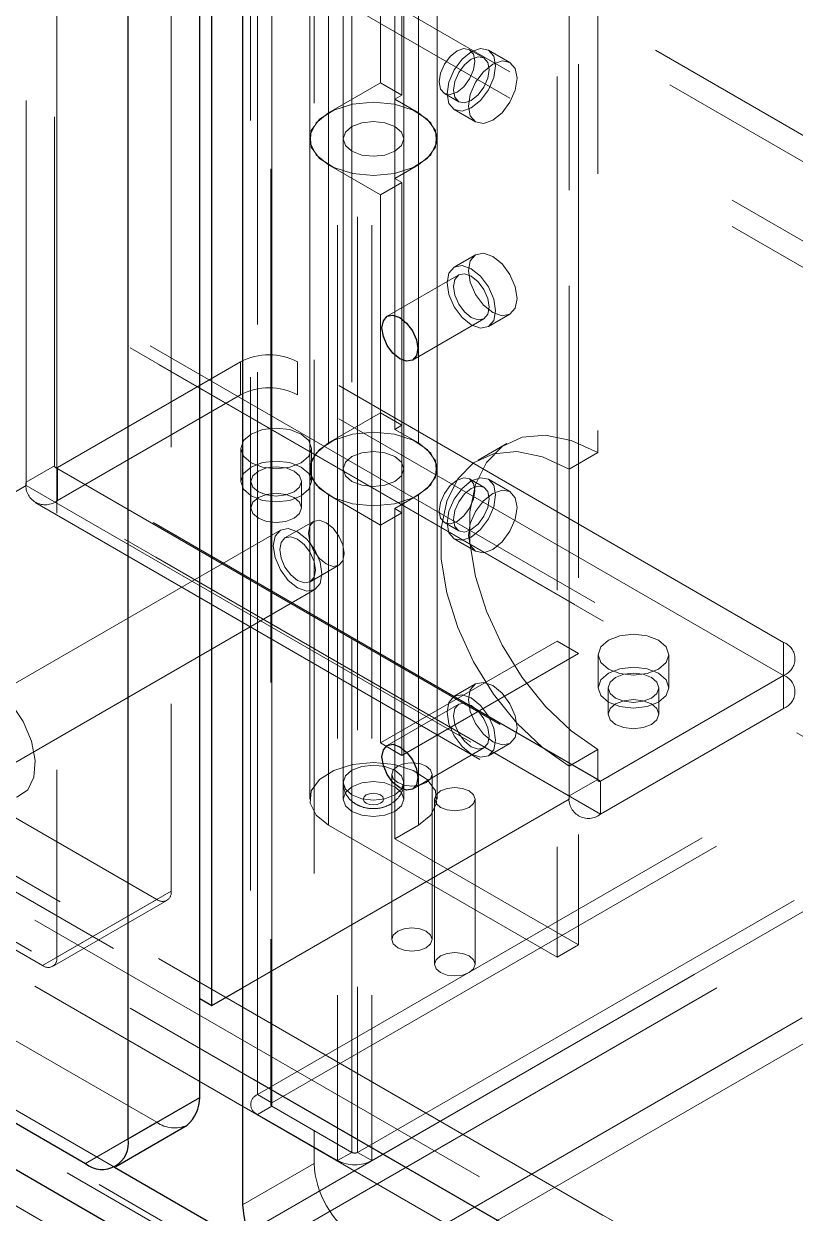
# Model space of a CAD drawing. Header units: millimetres. Extents: x 108 to 5832, y 144 to 4056.
# Drawn here: x 4662.2 to 4700.3, y 2851.5 to 2910.4 of the extents above; entities that cross this region are included whole.
import ezdxf

# ---------------------------------------------------------------- set-up
doc = ezdxf.new("R2010")
doc.units = ezdxf.units.MM
doc.header["$LTSCALE"] = 20
doc.linetypes.add('HIDDEN', pattern=[1.905, 1.27, -0.635])

msp = doc.modelspace()

# ---------------------------------------------------------------- linework, layer by layer
at = {"color": 1, "linetype": 'HIDDEN', "lineweight": 18}
for p, q in [((5316.36, 2519.707), (4135.492, 3201.407)), ((5317.36, 2519.806), (4136.492, 3201.506)), ((5317.774, 2518.89), (4136.906, 3200.591)), ((5290.904, 2505.011), (4110.036, 3186.712)), ((5289.49, 2502.562), (4108.622, 3184.263)), ((5317.774, 2489.495), (4136.906, 3171.195)), ((5316.36, 2487.045), (4135.492, 3168.746)), ((5344.644, 2472.35), (4180.747, 3144.254)), ((5344.644, 2469.084), (4180.747, 3140.987)), ((4363.463, 3099.536), (5280.156, 2570.341)), ((4364.17, 3097.822), (5280.156, 2569.034)), ((5280.156, 2565.115), (4364.17, 3093.902)), ((5280.156, 2563.808), (4363.463, 3093.004)), ((5214.254, 2536.051), (4302.793, 3062.226)), ((4302.935, 3062.471), (5214.395, 2536.296)), ((4673.742, 2857.39), (4673.742, 2979.871)), ((4674.39, 2979.381), (4674.39, 2856.9)), ((4674.449, 2856.982), (4674.449, 2979.463)), ((4674.449, 2979.299), (4674.449, 2856.818)), ((4678.408, 2854.532), (4678.408, 2977.014)), ((4678.691, 2977.014), (4678.691, 2854.532)), ((4677.701, 2976.605), (4677.701, 2854.124)), ((4679.398, 2976.605), (4679.398, 2854.124)), ((4676.535, 2969.931), (4676.535, 2853.982)), ((4673.39, 2969.081), (4673.39, 2856.9)), ((4673.742, 2969.333), (4673.742, 2856.41)), ((4496.222, 2955.624), (4668.756, 2856.022)), ((4491.245, 2955.069), (4666.663, 2853.802)), ((4677.969, 2952.844), (4677.969, 2872.823)), ((4680.969, 2872.823), (4680.969, 2952.844)), ((4668.756, 2847.857), (4496.222, 2947.459)), ((4689.616, 2946.456), (4689.616, 2864.802)), ((4688.555, 2945.844), (4688.555, 2864.19)), ((4662.286, 2944.673), (4662.286, 2887.516)), ((4663.701, 2943.857), (4663.701, 2888.495)), ((4662.286, 2943.04), (4662.286, 2887.679)), ((4689.156, 2872.004), (4689.156, 2929.162)), ((4690.571, 2928.345), (4690.571, 2889.151)), ((4689.156, 2927.529), (4689.156, 2888.335)), ((4676.319, 2920.999), (4676.319, 2904.668)), ((4677.969, 2920.999), (4677.969, 2904.668)), ((4680.969, 2904.668), (4680.969, 2920.999)), ((4682.619, 2904.668), (4682.619, 2920.999)), ((4677.242, 2903.383), (4677.242, 2919.713)), ((4681.697, 2919.713), (4681.697, 2903.383)), ((4680.53, 2902.709), (4680.53, 2919.04)), ((4680.883, 2918.836), (4680.883, 2906.832)), ((4679.823, 2918.223), (4679.823, 2907.444)), ((4669.464, 2914.812), (4669.464, 2867.453)), ((4663.807, 2911.547), (4663.807, 2864.187)), ((4684.938, 2908.669), (4684.231, 2909.077)), ((4686.223, 2908.447), (4685.163, 2909.059)), ((4679.823, 2907.444), (4677.242, 2905.954)), ((4679.823, 2907.444), (4680.883, 2906.832)), ((4680.883, 2906.832), (4680.53, 2906.628)), ((4680.53, 2906.628), (4681.696, 2905.954)), ((4682.981, 2906.912), (4683.688, 2906.504)), ((4683.463, 2906.114), (4684.523, 2905.502)), ((4677.242, 2905.954), (4677.242, 2889.624)), ((4681.696, 2889.624), (4681.696, 2905.954)), ((4676.319, 2904.668), (4676.319, 2888.338)), ((4677.969, 2904.668), (4677.969, 2888.338)), ((4680.969, 2888.338), (4680.969, 2904.668)), ((4682.619, 2888.338), (4682.619, 2904.668)), ((4679.823, 2901.893), (4677.242, 2903.383)), ((4680.53, 2902.709), (4681.697, 2903.383)), ((4679.823, 2901.893), (4680.883, 2902.505)), ((4680.883, 2902.505), (4680.53, 2902.709)), ((4680.53, 2902.709), (4680.53, 2890.297)), ((4680.883, 2886.174), (4680.883, 2902.505)), ((4679.823, 2885.562), (4679.823, 2901.893)), ((4684.524, 2898.936), (4683.463, 2898.323)), ((4683.688, 2897.933), (4680.152, 2895.892)), ((4681.402, 2893.727), (4684.938, 2895.768)), ((4685.163, 2895.379), (4686.223, 2895.991)), ((4663.842, 2888.414), (4672.893, 2893.639)), ((4672.893, 2893.639), (4672.893, 2892.006)), ((4699.763, 2879.76), (4675.721, 2893.639)), ((4675.721, 2892.005), (4675.721, 2893.639)), ((4663.842, 2886.78), (4672.893, 2892.006)), ((4699.763, 2878.127), (4675.721, 2892.005)), ((4677.242, 2889.624), (4679.823, 2891.113)), ((4679.823, 2891.113), (4680.883, 2890.501)), ((4680.53, 2890.297), (4680.883, 2890.501)), ((4680.53, 2890.297), (4681.696, 2889.624)), ((4686.071, 2889.597), (4684.657, 2888.78)), ((4672.911, 2889.352), (4672.911, 2887.719)), ((4676.411, 2887.719), (4676.411, 2889.352)), ((4689.156, 2888.335), (4690.571, 2889.151)), ((4663.701, 2888.495), (4662.286, 2887.679)), ((4690.571, 2872.983), (4663.701, 2888.495)), ((4663.742, 2888.404), (4690.612, 2872.892)), ((4690.712, 2872.902), (4663.842, 2888.414)), ((4663.842, 2886.78), (4663.842, 2888.414)), ((4673.742, 2857.39), (4728.33, 2888.903)), ((4674.449, 2856.982), (4729.037, 2888.495)), ((4676.319, 2888.338), (4676.319, 2872.007)), ((4677.969, 2888.338), (4677.969, 2872.007)), ((4680.969, 2872.007), (4680.969, 2888.338)), ((4682.619, 2872.007), (4682.619, 2888.338)), ((4684.938, 2887.439), (4684.231, 2887.847)), ((4686.223, 2887.217), (4685.163, 2887.829)), ((4644.609, 2877.31), (4662.286, 2887.516)), ((4689.156, 2872.167), (4662.286, 2887.679)), ((4662.286, 2887.516), (4689.156, 2872.004)), ((4673.411, 2887.719), (4673.411, 2886.413)), ((4675.911, 2886.413), (4675.911, 2887.719)), ((4662.742, 2886.672), (4689.612, 2871.16)), ((4690.712, 2871.269), (4663.842, 2886.78)), ((4677.242, 2870.721), (4677.242, 2887.052)), ((4677.242, 2887.052), (4679.823, 2885.562)), ((4681.697, 2887.052), (4680.53, 2886.378)), ((4681.697, 2887.052), (4681.697, 2870.721)), ((4733.28, 2886.046), (4678.691, 2854.532)), ((4679.823, 2885.562), (4680.883, 2886.174)), ((4680.53, 2886.378), (4680.883, 2886.174)), ((4680.53, 2870.047), (4680.53, 2886.378)), ((4680.883, 2886.174), (4680.883, 2874.17)), ((4676.511, 2885.741), (4675.096, 2884.925)), ((4733.987, 2885.638), (4679.398, 2854.124)), ((4679.823, 2885.562), (4679.823, 2874.783)), ((4682.981, 2885.682), (4683.688, 2885.274)), ((4674.871, 2885.315), (4659.598, 2876.497)), ((4683.463, 2884.884), (4684.523, 2884.272)), ((4676.346, 2882.76), (4677.761, 2883.576)), ((4661.298, 2873.553), (4676.571, 2882.37)), ((4728.33, 2882.371), (4674.166, 2851.102)), ((4729.462, 2881.718), (4675.297, 2850.449)), ((4678.691, 2848.49), (4732.856, 2879.758)), ((4679.823, 2874.783), (4688.555, 2879.824)), ((4688.555, 2879.824), (4689.616, 2879.212)), ((4699.763, 2879.76), (4699.763, 2878.127)), ((4668.756, 2867.045), (4647.543, 2879.291)), ((4679.823, 2847.837), (4733.987, 2879.105)), ((4680.883, 2874.17), (4689.616, 2879.212)), ((4690.588, 2879.147), (4690.588, 2877.514)), ((4694.088, 2877.514), (4694.088, 2879.147)), ((4690.712, 2872.902), (4699.763, 2878.127)), ((4699.763, 2876.494), (4699.763, 2878.127)), ((4644.609, 2877.31), (4670.878, 2862.146)), ((4684.524, 2877.705), (4683.463, 2877.093)), ((4691.088, 2877.514), (4691.088, 2876.208)), ((4693.588, 2876.208), (4693.588, 2877.514)), ((4683.688, 2876.703), (4680.152, 2874.662)), ((4663.1, 2863.779), (4641.886, 2876.025)), ((4690.712, 2871.269), (4699.763, 2876.494)), ((4680.883, 2874.17), (4679.823, 2874.783)), ((4681.402, 2872.497), (4684.938, 2874.538)), ((4685.163, 2874.149), (4686.223, 2874.761)), ((4690.571, 2874.453), (4689.156, 2873.637)), ((4690.571, 2874.453), (4690.571, 2872.983)), ((4680.378, 2873.228), (4680.378, 2865.063)), ((4682.378, 2865.063), (4682.378, 2873.228)), ((4689.156, 2873.637), (4689.156, 2872.167)), ((4689.156, 2872.167), (4690.571, 2872.983)), ((4690.712, 2872.902), (4690.712, 2871.269)), ((4672.999, 2862.676), (4689.156, 2872.004)), ((4682.5, 2872.004), (4682.5, 2863.838)), ((4684.5, 2863.838), (4684.5, 2872.004)), ((4688.555, 2864.19), (4677.242, 2870.721)), ((4680.53, 2870.047), (4681.697, 2870.721)), ((4689.616, 2864.802), (4680.53, 2870.047)), ((4663.807, 2864.187), (4669.464, 2867.453)), ((4668.756, 2867.045), (4663.1, 2863.779)), ((4663.599, 2863.73), (4669.256, 2866.995)), ((4688.555, 2864.19), (4689.616, 2864.802)), ((4674.449, 2856.982), (4673.742, 2857.39)), ((4674.449, 2856.818), (4673.742, 2856.41)), ((4674.449, 2856.818), (4678.408, 2854.532)), ((4668.756, 2856.022), (4665.221, 2853.981)), ((4673.742, 2856.41), (4677.701, 2854.124)), ((4678.408, 2854.532), (4677.701, 2854.124)), ((4678.691, 2854.532), (4679.398, 2854.124)), ((4676.535, 2853.982), (4672.999, 2851.941))]:
    msp.add_line(p, q, dxfattribs=at)
at = {"color": 7, "linetype": 'Continuous', "lineweight": 25}
for p, q in [((4300.955, 3061.981), (5213.123, 2535.398)), ((4670.878, 2857.247), (4670.878, 2973.196)), ((4667.342, 2855.206), (4667.342, 2971.155)), ((4672.999, 2967.89), (4672.999, 2851.941)), ((4492.687, 2953.583), (4665.221, 2853.981)), ((4671.479, 2861.799), (4671.479, 2918.957)), ((4671.479, 2861.799), (4672.999, 2862.676)), ((4670.878, 2862.146), (4671.479, 2861.799)), ((4667.342, 2855.206), (4670.878, 2857.247)), ((4666.721, 2853.833), (4670.256, 2855.874))]:
    msp.add_line(p, q, dxfattribs=at)
at = {"color": 8, "linetype": 'Continuous', "lineweight": 25}
msp.add_line((4666.663, 2853.802), (4673.678, 2849.752), dxfattribs=at)
at = {"color": 1, "linetype": 'HIDDEN', "lineweight": 18, "flags": 128}
for points in [[(4683.606, 2909.016), (4683.267, 2908.743), (4682.981, 2908.356), (4682.789, 2907.914), (4682.722, 2907.485), (4682.789, 2907.133), (4682.981, 2906.912), (4683.267, 2906.857), (4683.606, 2906.974), (4683.944, 2907.247), (4684.231, 2907.634), (4684.422, 2908.076), (4684.49, 2908.505), (4684.422, 2908.857), (4684.231, 2909.077), (4683.944, 2909.133), (4683.606, 2909.016)], [(4683.111, 2906.893), (4683.202, 2907.477), (4683.463, 2908.078), (4683.853, 2908.604), (4684.313, 2908.975), (4684.773, 2909.135), (4685.163, 2909.059), (4685.423, 2908.759), (4685.515, 2908.281), (4685.423, 2907.697), (4685.163, 2907.096), (4684.773, 2906.57), (4684.313, 2906.199), (4683.853, 2906.039), (4683.463, 2906.114), (4683.202, 2906.414), (4683.111, 2906.893)], [(4684.313, 2908.607), (4683.974, 2908.334), (4683.688, 2907.948), (4683.496, 2907.506), (4683.429, 2907.076), (4683.496, 2906.725), (4683.688, 2906.504), (4683.974, 2906.448), (4684.313, 2906.566), (4684.651, 2906.839), (4684.938, 2907.226), (4685.129, 2907.668), (4685.197, 2908.097), (4685.129, 2908.449), (4684.938, 2908.669), (4684.651, 2908.725), (4684.313, 2908.607)], [(4684.171, 2906.28), (4684.263, 2906.864), (4684.523, 2907.465), (4684.913, 2907.991), (4685.373, 2908.363), (4685.833, 2908.522), (4686.223, 2908.447), (4686.484, 2908.147), (4686.575, 2907.668), (4686.484, 2907.084), (4686.223, 2906.484), (4685.833, 2905.958), (4685.373, 2905.586), (4684.913, 2905.426), (4684.523, 2905.502), (4684.263, 2905.802), (4684.171, 2906.28)], [(4681.697, 2903.383), (4682.307, 2903.879), (4682.599, 2904.465), (4682.54, 2905.073), (4682.136, 2905.636), (4681.433, 2906.09), (4680.509, 2906.385), (4679.469, 2906.487), (4678.429, 2906.385), (4677.505, 2906.09), (4676.802, 2905.636), (4676.398, 2905.073), (4676.339, 2904.465), (4676.631, 2903.879), (4677.242, 2903.383)], [(4681.696, 2905.954), (4682.307, 2905.457), (4682.599, 2904.872), (4682.54, 2904.264), (4682.136, 2903.701), (4681.433, 2903.247), (4680.509, 2902.952), (4679.469, 2902.85), (4678.429, 2902.952), (4677.505, 2903.247), (4676.802, 2903.701), (4676.398, 2904.264), (4676.339, 2904.872), (4676.631, 2905.457), (4677.242, 2905.954)], [(4678.408, 2905.281), (4678.895, 2905.468), (4679.469, 2905.534), (4680.043, 2905.468), (4680.53, 2905.281), (4680.855, 2905), (4680.969, 2904.668), (4680.855, 2904.337), (4680.53, 2904.056), (4680.043, 2903.868), (4679.469, 2903.803), (4678.895, 2903.868), (4678.408, 2904.056), (4678.083, 2904.337), (4677.969, 2904.668), (4678.083, 2905), (4678.408, 2905.281)], [(4680.53, 2905.281), (4680.043, 2905.468), (4679.469, 2905.534), (4678.895, 2905.468), (4678.408, 2905.281), (4678.083, 2905), (4677.969, 2904.668), (4678.083, 2904.337), (4678.408, 2904.056), (4678.895, 2903.868), (4679.469, 2903.803), (4680.043, 2903.868), (4680.53, 2904.056), (4680.855, 2904.337), (4680.969, 2904.668), (4680.855, 2905), (4680.53, 2905.281)], [(4686.575, 2896.769), (4686.484, 2897.353), (4686.223, 2897.954), (4685.833, 2898.48), (4685.373, 2898.851), (4684.913, 2899.011), (4684.523, 2898.935), (4684.263, 2898.636), (4684.171, 2898.157), (4684.263, 2897.573), (4684.523, 2896.972), (4684.913, 2896.446), (4685.373, 2896.075), (4685.833, 2895.915), (4686.223, 2895.991), (4686.484, 2896.291), (4686.575, 2896.769)], [(4685.515, 2896.157), (4685.423, 2896.741), (4685.163, 2897.342), (4684.773, 2897.868), (4684.313, 2898.239), (4683.853, 2898.399), (4683.463, 2898.323), (4683.202, 2898.023), (4683.111, 2897.545), (4683.202, 2896.961), (4683.463, 2896.36), (4683.853, 2895.834), (4684.313, 2895.463), (4684.773, 2895.303), (4685.163, 2895.379), (4685.423, 2895.679), (4685.515, 2896.157)], [(4683.429, 2897.361), (4683.496, 2897.713), (4683.688, 2897.933), (4683.975, 2897.989), (4684.313, 2897.872), (4684.651, 2897.599), (4684.938, 2897.212), (4685.129, 2896.77), (4685.197, 2896.341), (4685.129, 2895.989), (4684.938, 2895.768), (4684.651, 2895.713), (4684.313, 2895.83), (4683.975, 2896.103), (4683.688, 2896.49), (4683.496, 2896.932), (4683.429, 2897.361)], [(4675.898, 2888.638), (4676.278, 2888.966), (4676.411, 2889.352), (4676.278, 2889.739), (4675.898, 2890.067), (4675.33, 2890.286), (4674.661, 2890.363), (4673.991, 2890.286), (4673.423, 2890.067), (4673.044, 2889.739), (4672.911, 2889.352), (4673.044, 2888.966), (4673.423, 2888.638), (4673.991, 2888.419), (4674.661, 2888.342), (4675.33, 2888.419), (4675.898, 2888.638)], [(4677.242, 2887.052), (4676.631, 2887.549), (4676.339, 2888.134), (4676.398, 2888.742), (4676.802, 2889.305), (4677.505, 2889.759), (4678.429, 2890.054), (4679.469, 2890.156), (4680.509, 2890.054), (4681.433, 2889.759), (4682.136, 2889.305), (4682.54, 2888.742), (4682.599, 2888.134), (4682.307, 2887.549), (4681.697, 2887.052)], [(4677.242, 2889.624), (4676.631, 2889.127), (4676.339, 2888.541), (4676.398, 2887.933), (4676.802, 2887.37), (4677.505, 2886.916), (4678.429, 2886.621), (4679.469, 2886.519), (4680.509, 2886.621), (4681.433, 2886.916), (4682.136, 2887.37), (4682.54, 2887.933), (4682.599, 2888.541), (4682.307, 2889.127), (4681.696, 2889.624)], [(4690.571, 2874.453), (4689.248, 2875.378), (4687.982, 2876.583), (4686.83, 2878.016), (4685.841, 2879.615), (4685.059, 2881.309), (4684.518, 2883.025), (4684.242, 2884.688), (4684.242, 2886.224), (4684.518, 2887.567), (4685.059, 2888.658), (4685.841, 2889.45), (4686.83, 2889.907), (4687.982, 2890.01), (4689.248, 2889.754), (4690.571, 2889.151)], [(4678.408, 2888.95), (4678.083, 2888.669), (4677.969, 2888.338), (4678.083, 2888.006), (4678.408, 2887.725), (4678.895, 2887.538), (4679.469, 2887.472), (4680.043, 2887.538), (4680.53, 2887.725), (4680.855, 2888.006), (4680.969, 2888.338), (4680.855, 2888.669), (4680.53, 2888.95), (4680.043, 2889.138), (4679.469, 2889.204), (4678.895, 2889.138), (4678.408, 2888.95)], [(4680.53, 2888.95), (4680.855, 2888.669), (4680.969, 2888.338), (4680.855, 2888.006), (4680.53, 2887.725), (4680.043, 2887.538), (4679.469, 2887.472), (4678.895, 2887.538), (4678.408, 2887.725), (4678.083, 2888.006), (4677.969, 2888.338), (4678.083, 2888.669), (4678.408, 2888.95), (4678.895, 2889.138), (4679.469, 2889.204), (4680.043, 2889.138), (4680.53, 2888.95)], [(4689.156, 2888.335), (4687.833, 2888.938), (4686.568, 2889.194), (4685.416, 2889.09), (4684.427, 2888.633), (4683.645, 2887.842), (4683.104, 2886.751), (4682.827, 2885.408), (4682.827, 2883.871), (4683.104, 2882.209), (4683.645, 2880.493), (4684.427, 2878.799), (4685.416, 2877.2), (4686.568, 2875.766), (4687.833, 2874.561), (4689.156, 2873.637)], [(4675.898, 2887.005), (4676.278, 2887.333), (4676.411, 2887.719), (4676.278, 2888.106), (4675.898, 2888.434), (4675.33, 2888.653), (4674.661, 2888.73), (4673.991, 2888.653), (4673.423, 2888.434), (4673.044, 2888.106), (4672.911, 2887.719), (4673.044, 2887.333), (4673.423, 2887.005), (4673.991, 2886.786), (4674.661, 2886.709), (4675.33, 2886.786), (4675.898, 2887.005)], [(4673.777, 2888.23), (4673.506, 2887.995), (4673.411, 2887.719), (4673.506, 2887.443), (4673.777, 2887.209), (4674.182, 2887.053), (4674.661, 2886.998), (4675.139, 2887.053), (4675.545, 2887.209), (4675.816, 2887.443), (4675.911, 2887.719), (4675.816, 2887.995), (4675.545, 2888.23), (4675.139, 2888.386), (4674.661, 2888.441), (4674.182, 2888.386), (4673.777, 2888.23)], [(4683.606, 2887.785), (4683.267, 2887.513), (4682.981, 2887.126), (4682.789, 2886.684), (4682.722, 2886.255), (4682.789, 2885.903), (4682.981, 2885.682), (4683.267, 2885.627), (4683.606, 2885.744), (4683.944, 2886.017), (4684.231, 2886.404), (4684.422, 2886.846), (4684.49, 2887.275), (4684.422, 2887.627), (4684.231, 2887.847), (4683.944, 2887.903), (4683.606, 2887.785)], [(4683.111, 2885.663), (4683.202, 2886.247), (4683.463, 2886.848), (4683.853, 2887.374), (4684.313, 2887.745), (4684.773, 2887.905), (4685.163, 2887.829), (4685.423, 2887.529), (4685.515, 2887.051), (4685.423, 2886.467), (4685.163, 2885.866), (4684.773, 2885.34), (4684.313, 2884.969), (4683.853, 2884.809), (4683.463, 2884.884), (4683.202, 2885.184), (4683.111, 2885.663)], [(4684.313, 2887.377), (4683.974, 2887.104), (4683.688, 2886.718), (4683.496, 2886.276), (4683.429, 2885.846), (4683.496, 2885.495), (4683.688, 2885.274), (4683.974, 2885.218), (4684.313, 2885.336), (4684.651, 2885.609), (4684.938, 2885.996), (4685.129, 2886.437), (4685.197, 2886.867), (4685.129, 2887.219), (4684.938, 2887.439), (4684.651, 2887.495), (4684.313, 2887.377)], [(4684.171, 2885.05), (4684.263, 2885.634), (4684.523, 2886.235), (4684.913, 2886.761), (4685.373, 2887.132), (4685.833, 2887.292), (4686.223, 2887.217), (4686.484, 2886.917), (4686.575, 2886.438), (4686.484, 2885.854), (4686.223, 2885.253), (4685.833, 2884.727), (4685.373, 2884.356), (4684.913, 2884.196), (4684.523, 2884.272), (4684.263, 2884.572), (4684.171, 2885.05)], [(4673.777, 2886.923), (4673.506, 2886.689), (4673.411, 2886.413), (4673.506, 2886.137), (4673.777, 2885.903), (4674.182, 2885.746), (4674.661, 2885.691), (4675.139, 2885.746), (4675.545, 2885.903), (4675.816, 2886.137), (4675.911, 2886.413), (4675.816, 2886.689), (4675.545, 2886.923), (4675.139, 2887.08), (4674.661, 2887.135), (4674.182, 2887.08), (4673.777, 2886.923)], [(4676.252, 2885.169), (4676.319, 2885.521), (4676.511, 2885.741), (4676.797, 2885.797), (4677.136, 2885.679), (4677.474, 2885.406), (4677.761, 2885.02), (4677.952, 2884.578), (4678.02, 2884.148), (4677.952, 2883.797), (4677.761, 2883.576), (4677.474, 2883.521), (4677.136, 2883.638), (4676.797, 2883.911), (4676.511, 2884.298), (4676.319, 2884.74), (4676.252, 2885.169)], [(4675.721, 2882.454), (4676.181, 2882.294), (4676.571, 2882.37), (4676.832, 2882.67), (4676.924, 2883.148), (4676.832, 2883.732), (4676.571, 2884.333), (4676.181, 2884.859), (4675.721, 2885.23), (4675.261, 2885.39), (4674.871, 2885.315), (4674.611, 2885.015), (4674.519, 2884.536), (4674.611, 2883.952), (4674.871, 2883.351), (4675.261, 2882.825), (4675.721, 2882.454)], [(4676.605, 2883.332), (4676.538, 2883.762), (4676.346, 2884.203), (4676.06, 2884.59), (4675.721, 2884.863), (4675.383, 2884.981), (4675.096, 2884.925), (4674.905, 2884.704), (4674.838, 2884.353), (4674.905, 2883.923), (4675.096, 2883.481), (4675.383, 2883.095), (4675.721, 2882.822), (4676.06, 2882.704), (4676.346, 2882.76), (4676.538, 2882.98), (4676.605, 2883.332)], [(4693.576, 2878.433), (4693.955, 2878.761), (4694.088, 2879.147), (4693.955, 2879.534), (4693.576, 2879.862), (4693.008, 2880.081), (4692.338, 2880.158), (4691.669, 2880.081), (4691.101, 2879.862), (4690.722, 2879.534), (4690.588, 2879.147), (4690.722, 2878.761), (4691.101, 2878.433), (4691.669, 2878.214), (4692.338, 2878.137), (4693.008, 2878.214), (4693.576, 2878.433)], [(4693.576, 2876.8), (4693.955, 2877.128), (4694.088, 2877.514), (4693.955, 2877.901), (4693.576, 2878.229), (4693.008, 2878.448), (4692.338, 2878.525), (4691.669, 2878.448), (4691.101, 2878.229), (4690.722, 2877.901), (4690.588, 2877.514), (4690.722, 2877.128), (4691.101, 2876.8), (4691.669, 2876.581), (4692.338, 2876.504), (4693.008, 2876.581), (4693.576, 2876.8)], [(4660.448, 2872.371), (4661.194, 2872.084), (4661.859, 2872.116), (4662.372, 2872.463), (4662.676, 2873.088), (4662.738, 2873.922), (4662.552, 2874.876), (4662.139, 2875.846), (4661.542, 2876.728), (4660.826, 2877.424), (4660.07, 2877.861), (4659.354, 2877.99), (4658.757, 2877.799), (4658.343, 2877.306), (4658.158, 2876.566), (4658.22, 2875.66), (4658.524, 2874.684), (4659.036, 2873.746), (4659.702, 2872.946), (4660.448, 2872.371)], [(4686.575, 2875.539), (4686.484, 2876.123), (4686.223, 2876.724), (4685.833, 2877.25), (4685.373, 2877.621), (4684.913, 2877.781), (4684.523, 2877.705), (4684.263, 2877.406), (4684.171, 2876.927), (4684.263, 2876.343), (4684.523, 2875.742), (4684.913, 2875.216), (4685.373, 2874.845), (4685.833, 2874.685), (4686.223, 2874.761), (4686.484, 2875.061), (4686.575, 2875.539)], [(4691.455, 2878.024), (4691.184, 2877.79), (4691.088, 2877.514), (4691.184, 2877.238), (4691.455, 2877.004), (4691.86, 2876.848), (4692.338, 2876.793), (4692.817, 2876.848), (4693.222, 2877.004), (4693.493, 2877.238), (4693.588, 2877.514), (4693.493, 2877.79), (4693.222, 2878.024), (4692.817, 2878.181), (4692.338, 2878.236), (4691.86, 2878.181), (4691.455, 2878.024)], [(4685.515, 2874.927), (4685.423, 2875.511), (4685.163, 2876.112), (4684.773, 2876.638), (4684.313, 2877.009), (4683.853, 2877.169), (4683.463, 2877.093), (4683.202, 2876.793), (4683.111, 2876.315), (4683.202, 2875.731), (4683.463, 2875.13), (4683.853, 2874.604), (4684.313, 2874.233), (4684.773, 2874.073), (4685.163, 2874.149), (4685.423, 2874.449), (4685.515, 2874.927)], [(4683.429, 2876.131), (4683.496, 2876.483), (4683.688, 2876.703), (4683.975, 2876.759), (4684.313, 2876.642), (4684.651, 2876.369), (4684.938, 2875.982), (4685.129, 2875.54), (4685.197, 2875.111), (4685.129, 2874.759), (4684.938, 2874.538), (4684.651, 2874.483), (4684.313, 2874.6), (4683.975, 2874.873), (4683.688, 2875.26), (4683.496, 2875.702), (4683.429, 2876.131)], [(4691.455, 2876.718), (4691.184, 2876.484), (4691.088, 2876.208), (4691.184, 2875.932), (4691.455, 2875.698), (4691.86, 2875.541), (4692.338, 2875.486), (4692.817, 2875.541), (4693.222, 2875.698), (4693.493, 2875.932), (4693.588, 2876.208), (4693.493, 2876.484), (4693.222, 2876.718), (4692.817, 2876.874), (4692.338, 2876.929), (4691.86, 2876.874), (4691.455, 2876.718)], [(4681.697, 2870.721), (4682.307, 2871.218), (4682.599, 2871.803), (4682.54, 2872.411), (4682.136, 2872.974), (4681.433, 2873.429), (4680.509, 2873.723), (4679.469, 2873.825), (4678.429, 2873.723), (4677.505, 2873.429), (4676.802, 2872.974), (4676.398, 2872.411), (4676.339, 2871.803), (4676.631, 2871.218), (4677.242, 2870.721)], [(4680.53, 2873.436), (4680.043, 2873.623), (4679.469, 2873.689), (4678.895, 2873.623), (4678.408, 2873.436), (4678.083, 2873.155), (4677.969, 2872.823), (4678.083, 2872.492), (4678.408, 2872.211), (4678.895, 2872.023), (4679.469, 2871.957), (4680.043, 2872.023), (4680.53, 2872.211), (4680.855, 2872.492), (4680.969, 2872.823), (4680.855, 2873.155), (4680.53, 2873.436)], [(4680.671, 2872.82), (4680.454, 2873.007), (4680.378, 2873.228), (4680.454, 2873.449), (4680.671, 2873.637), (4680.996, 2873.762), (4681.378, 2873.806), (4681.761, 2873.762), (4682.085, 2873.637), (4682.302, 2873.449), (4682.378, 2873.228), (4682.302, 2873.007), (4682.085, 2872.82), (4681.761, 2872.695), (4681.378, 2872.651), (4680.996, 2872.695), (4680.671, 2872.82)], [(4678.408, 2872.619), (4678.895, 2872.807), (4679.469, 2872.873), (4680.043, 2872.807), (4680.53, 2872.619), (4680.855, 2872.338), (4680.969, 2872.007), (4680.855, 2871.675), (4680.53, 2871.395), (4680.043, 2871.207), (4679.469, 2871.141), (4678.895, 2871.207), (4678.408, 2871.395), (4678.083, 2871.675), (4677.969, 2872.007), (4678.083, 2872.338), (4678.408, 2872.619)], [(4682.792, 2871.596), (4682.576, 2871.783), (4682.5, 2872.004), (4682.576, 2872.225), (4682.792, 2872.412), (4683.117, 2872.537), (4683.5, 2872.581), (4683.882, 2872.537), (4684.207, 2872.412), (4684.423, 2872.225), (4684.5, 2872.004), (4684.423, 2871.783), (4684.207, 2871.596), (4683.882, 2871.47), (4683.5, 2871.426), (4683.117, 2871.47), (4682.792, 2871.596)], [(4679.823, 2871.803), (4679.931, 2871.896), (4679.969, 2872.007), (4679.931, 2872.117), (4679.823, 2872.211), (4679.66, 2872.274), (4679.469, 2872.295), (4679.278, 2872.274), (4679.116, 2872.211), (4679.007, 2872.117), (4678.969, 2872.007), (4679.007, 2871.896), (4679.115, 2871.803), (4679.278, 2871.74), (4679.469, 2871.718), (4679.66, 2871.74), (4679.823, 2871.803)], [(4682.085, 2865.471), (4682.302, 2865.284), (4682.378, 2865.063), (4682.302, 2864.842), (4682.085, 2864.655), (4681.761, 2864.53), (4681.378, 2864.486), (4680.996, 2864.53), (4680.671, 2864.655), (4680.454, 2864.842), (4680.378, 2865.063), (4680.454, 2865.284), (4680.671, 2865.471), (4680.996, 2865.596), (4681.378, 2865.64), (4681.761, 2865.596), (4682.085, 2865.471)], [(4684.207, 2864.247), (4684.423, 2864.059), (4684.5, 2863.838), (4684.423, 2863.617), (4684.207, 2863.43), (4683.882, 2863.305), (4683.5, 2863.261), (4683.117, 2863.305), (4682.792, 2863.43), (4682.576, 2863.617), (4682.5, 2863.838), (4682.576, 2864.059), (4682.792, 2864.247), (4683.117, 2864.372), (4683.5, 2864.416), (4683.882, 2864.372), (4684.207, 2864.247)]]:
    msp.add_lwpolyline(points, dxfattribs=at)
at = {"color": 7, "linetype": 'Continuous', "lineweight": 25, "flags": 128}
for points in [[(4679.893, 2895.32), (4679.961, 2895.672), (4680.152, 2895.892), (4680.439, 2895.948), (4680.777, 2895.831), (4681.115, 2895.558), (4681.402, 2895.171), (4681.594, 2894.729), (4681.661, 2894.3), (4681.594, 2893.948), (4681.402, 2893.727), (4681.115, 2893.672), (4680.777, 2893.789), (4680.439, 2894.062), (4680.152, 2894.449), (4679.961, 2894.891), (4679.893, 2895.32)], [(4679.893, 2874.09), (4679.961, 2874.442), (4680.152, 2874.662), (4680.439, 2874.718), (4680.777, 2874.6), (4681.115, 2874.328), (4681.402, 2873.941), (4681.594, 2873.499), (4681.661, 2873.07), (4681.594, 2872.718), (4681.402, 2872.497), (4681.115, 2872.442), (4680.777, 2872.559), (4680.439, 2872.832), (4680.152, 2873.219), (4679.961, 2873.661), (4679.893, 2874.09)]]:
    msp.add_lwpolyline(points, dxfattribs=at)
at = {"color": 1, "linetype": 'HIDDEN', "lineweight": 18}
for centre, radius, start, end in [((4674.307, 2890.909), 3.074, 62.60863, 117.38989), ((4674.307, 2889.276), 3.074, 62.60863, 117.38989), ((4663.787, 2888.481), 0.0873, 170.78131, 309.22272), ((4663.235, 2887.525), 0.961, 170.7883, 309.20095), ((4699.453, 2878.943), 0.873, 290.77977, 69.21875), ((4699.453, 2877.31), 0.873, 290.77977, 69.21875), ((4690.657, 2872.97), 0.0873, 170.78131, 309.22272), ((4690.105, 2872.013), 0.961, 170.7883, 309.20095), ((4669.032, 2867.383), 0.437, 230.79469, 9.21014), ((4663.376, 2864.117), 0.437, 230.79469, 9.21014), ((4673.927, 2856.9), 0.524, 110.77899, 249.21608), ((4674.48, 2856.9), 0.0873, 110.81154, 249.20325), ((4669.635, 2857.249), 1.509, 234.38366, 294.30463), ((4678.55, 2854.805), 0.308, 242.6188, 297.37627), ((4681.14, 2854.191), 4.611, 182.60651, 237.39349), ((4678.55, 2855.762), 1.844, 242.60934, 297.3923)]:
    msp.add_arc(centre, radius, start, end, dxfattribs=at)
at = {"color": 7, "linetype": 'Continuous', "lineweight": 25}
for centre, radius, start, end in [((4668.999, 2857.27), 1.879, 312.00328, 359.31183), ((4666.049, 2854.997), 1.31, 230.79841, 9.21235), ((4677.605, 2852.15), 4.611, 182.60651, 237.39349)]:
    msp.add_arc(centre, radius, start, end, dxfattribs=at)
at = {"color": 1, "linetype": 'HIDDEN', "lineweight": 18}
for points, knots in [([(4677.985, 2872.824), (4677.99, 2872.701), (4678, 2872.441), (4678.198, 2872.093), (4678.49, 2871.81), (4678.883, 2871.608), (4679.384, 2871.511), (4679.901, 2871.554), (4680.198, 2871.694), (4680.323, 2871.753)], [0, 0, 0, 0, 0.119303, 0.251715, 0.379146, 0.517046, 0.679487, 0.865793, 1, 1, 1, 1]), ([(4680.323, 2871.753), (4680.47, 2871.862), (4680.734, 2872.057), (4680.944, 2872.46), (4680.951, 2872.714), (4680.954, 2872.823)], [0, 0, 0, 0, 0.419595, 0.753022, 1, 1, 1, 1])]:
    msp.add_open_spline(points, degree=3, knots=knots, dxfattribs=at)

doc.saveas('drawing.dxf')
